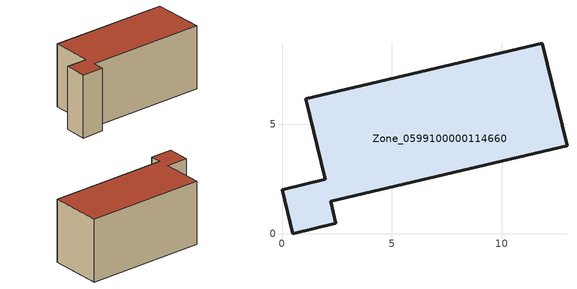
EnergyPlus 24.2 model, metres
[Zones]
Zone_0599100000114660
 floor ground (C_G): 2.21,1.48 2.45,0.48 0.48,0 0,2.01 1.96,2.48 1.08,6.15 11.84,8.69 12.97,4.02 z0
 wall outside (C_F): 2.45,0.48 2.21,1.48 12.97,4.02 11.84,8.69 1.08,6.15 1.96,2.48 0,2.01 0.48,0 2.45,0.48 z0:5.86
 roof outside (C_R): 2.21,1.48 12.97,4.02 11.84,8.69 1.08,6.15 1.96,2.48 0,2.01 0.48,0 2.45,0.48 z5.86
[BUILDING]
Pand.0599100000114660: North Axis=0; Terrain=City; Loads Convergence Tolerance Value=0.04; Temperature Convergence Tolerance Value=0.4; Solar Distribution=FullExterior; Maximum Number of Warmup Days=25; Minimum Number of Warmup Days=1
[Site:Location]
Rotterdam.The.Hague.AP_ZH_NLD Design_Conditions: Latitude=51.96; Longitude=4.45; Time Zone=1; Elevation=-4.5
[SITE:GROUNDTEMPERATURE:BUILDINGSURFACE]
18, 18, 18, 18, 18, 18, 18, 18, 18, 18, 18, 18
[MATERIAL] Thermal Absorptance=0.9; Solar Absorptance=0.7; Visible Absorptance=0.7
Name | Roughness | Thickness | Conductivity | Density | Specific Heat
G.TI.1975-1991 | MediumSmooth | 0.15 | 0.288461 | 540 | 1210
F.TI.1975-1991 | Rough | 0.3 | 0.230769 | 1920 | 840
R.TI.1975-1991 | MediumRough | 0.2 | 0.153846 | 1500 | 1000
[CONSTRUCTION]
C_G: G.TI.1975-1991
C_F: F.TI.1975-1991
C_R: R.TI.1975-1991
[ZONE]
Zone_0599100000114660: Type=1; Multiplier=1; Ceiling Height=Autocalculate; Volume=Autocalculate; Floor Area=autocalculate; Part of Total Floor Area=Yes
[ZONEINFILTRATION:DESIGNFLOWRATE]
Infil_Zone_0599100000114660: Zone or ZoneList or Space or SpaceList=Zone_0599100000114660; Schedule=AlwaysOn; Design Flow Rate Calculation Method=Flow/Area; Flow Rate per Floor Area=0.003; Constant Term Coefficient=1; Temperature Term Coefficient=0; Velocity Term Coefficient=0; Velocity Squared Term Coefficient=0
[HVACTEMPLATE:ZONE:IDEALLOADSAIRSYSTEM]
Zone_0599100000114660: Maximum Heating Supply Air Temperature=50; Minimum Cooling Supply Air Temperature=13; Maximum Heating Supply Air Humidity Ratio=0.0156; Minimum Cooling Supply Air Humidity Ratio=0.0077; Heating Limit=NoLimit; Cooling Limit=NoLimit; Dehumidification Control Type=ConstantSensibleHeatRatio; Cooling Sensible Heat Ratio=0.7; Dehumidification Setpoint=60; Humidification Control Type=None; Humidification Setpoint=30; Outdoor Air Method=None; Outdoor Air Flow Rate per Person=0.00944; Outdoor Air Flow Rate per Zone Floor Area=0; Outdoor Air Flow Rate per Zone=0; Demand Controlled Ventilation Type=None; Outdoor Air Economizer Type=NoEconomizer; Heat Recovery Type=None; Sensible Heat Recovery Effectiveness=0.7; Latent Heat Recovery Effectiveness=0.65
[ZONECONTROL:THERMOSTAT]
ThermostatControl_Zone_0599100000114660: Zone or ZoneList=Zone_0599100000114660; Control Type Schedule=DualSetpointControlType; Control 1=Thermostat_Zone_0599100000114660; Temperature Difference Between Cutout And Setpoint=0
[THERMOSTATSETPOINT:DUALSETPOINT]
Thermostat_Zone_0599100000114660: Heating Setpoint Temperature Schedule=HeatingSetpoint_Zone_0599100000114660; Cooling Setpoint Temperature Schedule=CoolingSetpoint_Zone_0599100000114660
[SCHEDULE:COMPACT]
HeatingSetpoint_Zone_0599100000114660: Through: 12/31, For: AllDays, Until: 24:00, 21
CoolingSetpoint_Zone_0599100000114660: Through: 12/31, For: AllDays, Until: 24:00, 24
DualSetpointControlType: Through: 12/31, For: AllDays, Until: 24:00, 4
AlwaysOn: Through: 12/31, For: AllDays, Until: 24:00, 1
